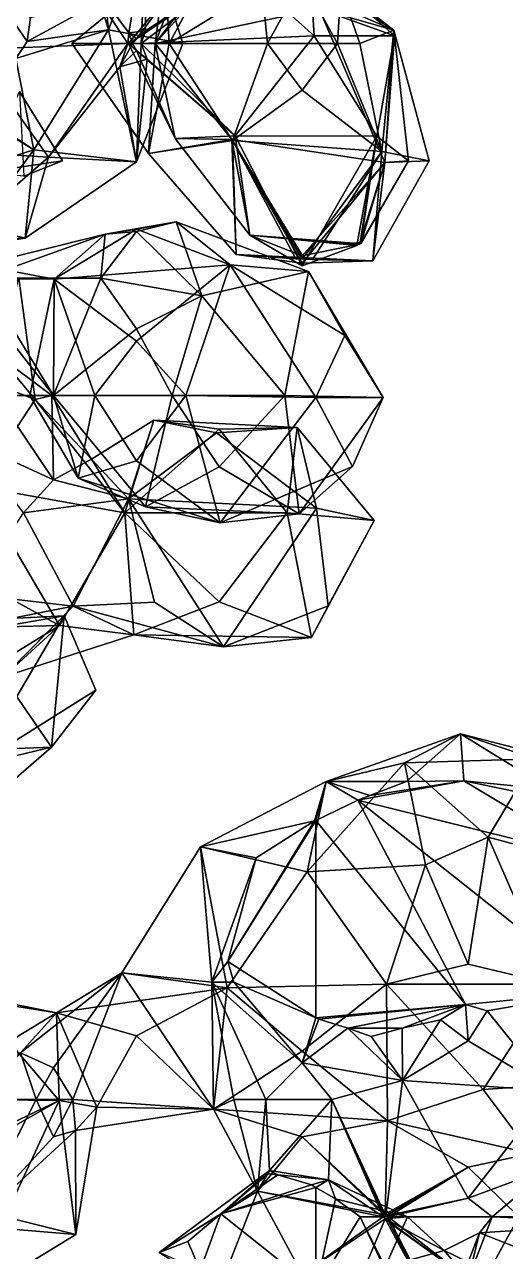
# Model space of a CAD drawing. Extents: x 290095 to 295679, y 4553756 to 4561441.
# Drawn here: x 294325.8 to 294398.8, y 4559275.8 to 4559462.2 of the extents above; entities that cross this region are included whole.
import ezdxf

# ---------------------------------------------------------------- set-up
doc = ezdxf.new("R2010")
doc.units = 0
doc.layers.add('Au_ppm_Pref_-_0_5', color=7, linetype='CONTINUOUS')

msp = doc.modelspace()

# ---------------------------------------------------------------- linework, layer by layer
at = {"layer": 'Au_ppm_Pref_-_0_5'}
for points in [[(294304.9, 4559477.07, 1871.94), (294317.77, 4559458.38, 1872.35), (294329.7, 4559476.96, 1871.65)], [(294329.7, 4559476.96, 1871.65), (294317.77, 4559458.38, 1872.35), (294341.44, 4559459.28, 1870.89)], [(294329.7, 4559476.96, 1871.65), (294341.61, 4559460.89, 1870.89), (294344.3, 4559477.01, 1876.65)], [(294329.7, 4559476.96, 1871.65), (294341.44, 4559459.28, 1870.89), (294341.61, 4559460.89, 1870.89)], [(294344.3, 4559477.01, 1876.65), (294338.49, 4559461.38, 1882.3), (294337.79, 4559468.5, 1882.21)], [(294349.8, 4559459.28, 1876.83), (294338.49, 4559461.38, 1882.3), (294344.3, 4559477.01, 1876.65)], [(294344.13, 4559461.22, 1870.89), (294344.3, 4559477.01, 1876.65), (294341.61, 4559460.89, 1870.89)], [(294349.8, 4559459.28, 1876.83), (294344.3, 4559477.01, 1876.65), (294343.5, 4559459.28, 1871.24)], [(294344.13, 4559461.22, 1870.89), (294343.5, 4559459.28, 1871.24), (294344.3, 4559477.01, 1876.65)], [(294347.14, 4559470.9, 1853.07), (294347.71, 4559459.28, 1847.46), (294355.35, 4559473.43, 1848.35)], [(294361.81, 4559467.97, 1847.13), (294355.35, 4559473.43, 1848.35), (294347.71, 4559459.28, 1847.46)], [(294355.35, 4559472.04, 1857.32), (294370.51, 4559464.58, 1859.01), (294345.6, 4559459.28, 1859.1)], [(294355.35, 4559472.04, 1857.32), (294345.6, 4559459.28, 1859.1), (294347.14, 4559470.9, 1853.07)], [(294369.77, 4559460.48, 1872.01), (294358.4, 4559470.61, 1870.16), (294369.05, 4559471.99, 1865.1)], [(294370.51, 4559464.58, 1859.01), (294366.54, 4559471.24, 1854.35), (294381.89, 4559461.32, 1852.91)], [(294366.54, 4559471.24, 1854.35), (294367.95, 4559467.46, 1849.86), (294381.89, 4559461.32, 1852.91)], [(294381.97, 4559460.44, 1865.07), (294369.77, 4559460.48, 1872.01), (294369.05, 4559471.99, 1865.1)], [(294370.51, 4559464.58, 1859.01), (294381.97, 4559460.44, 1865.07), (294369.05, 4559471.99, 1865.1)], [(294345.6, 4559459.28, 1859.1), (294332.96, 4559459.28, 1853.07), (294347.14, 4559470.9, 1853.07)], [(294347.14, 4559470.9, 1853.07), (294332.96, 4559459.28, 1853.07), (294347.71, 4559459.28, 1847.46)], [(294358.4, 4559470.61, 1870.16), (294344.13, 4559461.22, 1870.89), (294342.76, 4559459.98, 1870.65)], [(294358.4, 4559470.61, 1870.16), (294342.76, 4559459.98, 1870.65), (294348.96, 4559468.32, 1864.95)], [(294358.4, 4559470.61, 1870.16), (294369.77, 4559460.48, 1872.01), (294343.5, 4559459.28, 1871.24)], [(294358.4, 4559470.61, 1870.16), (294343.5, 4559459.28, 1871.24), (294344.13, 4559461.22, 1870.89)], [(294348.96, 4559468.32, 1864.95), (294345.6, 4559459.28, 1859.1), (294355.35, 4559470.25, 1861.29)], [(294370.51, 4559464.58, 1859.01), (294355.35, 4559470.25, 1861.29), (294345.6, 4559459.28, 1859.1)], [(294326.13, 4559459.59, 1885.28), (294324.44, 4559457, 1885.26), (294320, 4559468.5, 1885.67)], [(294326.65, 4559463.22, 1885.36), (294326.13, 4559459.59, 1885.28), (294320, 4559468.5, 1885.67)], [(294337.79, 4559468.5, 1882.21), (294338.49, 4559461.38, 1882.3), (294337.26, 4559465.63, 1882.85)], [(294342.76, 4559459.98, 1870.65), (294341.57, 4559459.28, 1864.95), (294348.96, 4559468.32, 1864.95)], [(294348.96, 4559468.32, 1864.95), (294341.57, 4559459.28, 1864.95), (294345.6, 4559459.28, 1859.1)], [(294361.81, 4559467.97, 1847.13), (294347.71, 4559459.28, 1847.46), (294362.69, 4559459.28, 1844.65)], [(294367.95, 4559468.97, 1843.9), (294361.81, 4559467.97, 1847.13), (294362.69, 4559459.28, 1844.65)], [(294373.33, 4559459.28, 1844.6), (294367.95, 4559468.97, 1843.9), (294362.69, 4559459.28, 1844.65)], [(294373.33, 4559459.28, 1844.6), (294373.82, 4559467.57, 1847.13), (294367.95, 4559468.97, 1843.9)], [(294367.95, 4559467.46, 1849.86), (294373.82, 4559467.57, 1847.13), (294381.89, 4559461.32, 1852.91)], [(294376.68, 4559459.28, 1847.13), (294373.82, 4559467.57, 1847.13), (294373.33, 4559459.28, 1844.6)], [(294376.68, 4559459.28, 1847.13), (294381.89, 4559461.32, 1852.91), (294373.82, 4559467.57, 1847.13)], [(294326.65, 4559463.22, 1885.36), (294337.26, 4559465.63, 1882.85), (294326.13, 4559459.59, 1885.28)], [(294338.49, 4559461.38, 1882.3), (294326.13, 4559459.59, 1885.28), (294337.26, 4559465.63, 1882.85)], [(294381.97, 4559460.44, 1865.07), (294370.51, 4559464.58, 1859.01), (294380.5, 4559441.2, 1859)], [(294370.51, 4559464.58, 1859.01), (294381.89, 4559461.32, 1852.91), (294380.5, 4559441.2, 1859)], [(294326.13, 4559459.59, 1885.28), (294338.49, 4559461.38, 1882.3), (294324.44, 4559457, 1885.26)], [(294338.49, 4559461.38, 1882.3), (294327.15, 4559443.12, 1882), (294324.44, 4559457, 1885.26)], [(294327.15, 4559443.12, 1882), (294338.49, 4559461.38, 1882.3), (294342.78, 4559441.32, 1876.74)], [(294338.49, 4559461.38, 1882.3), (294349.8, 4559459.28, 1876.83), (294342.78, 4559441.32, 1876.74)], [(294341.61, 4559460.89, 1870.89), (294341.44, 4559459.28, 1870.89), (294342.18, 4559459.28, 1870.61)], [(294342.76, 4559459.98, 1870.65), (294342.18, 4559459.28, 1870.61), (294341.57, 4559459.28, 1864.95)], [(294344.13, 4559461.22, 1870.89), (294341.61, 4559460.89, 1870.89), (294342.76, 4559459.98, 1870.65)], [(294341.61, 4559460.89, 1870.89), (294342.18, 4559459.28, 1870.61), (294342.76, 4559459.98, 1870.65)], [(294357.74, 4559445.25, 1870.2), (294343.5, 4559459.28, 1871.24), (294369.77, 4559460.48, 1872.01)], [(294379.29, 4559445.22, 1869.98), (294357.74, 4559445.25, 1870.2), (294369.77, 4559460.48, 1872.01)], [(294369.77, 4559460.48, 1872.01), (294381.97, 4559460.44, 1865.07), (294379.29, 4559445.22, 1869.98)], [(294381.89, 4559461.32, 1852.91), (294376.68, 4559459.28, 1847.13), (294380.06, 4559442.89, 1847.44)], [(294381.97, 4559460.44, 1865.07), (294384.09, 4559441.46, 1864.95), (294379.29, 4559445.22, 1869.98)], [(294380.06, 4559442.89, 1847.44), (294387.26, 4559441.46, 1853.07), (294381.89, 4559461.32, 1852.91)], [(294387.26, 4559441.46, 1853.07), (294380.5, 4559441.2, 1859), (294381.89, 4559461.32, 1852.91)], [(294384.09, 4559441.46, 1864.95), (294381.97, 4559460.44, 1865.07), (294380.5, 4559441.2, 1859)], [(294329.4, 4559442.05, 1871.44), (294317.77, 4559458.38, 1872.35), (294307.72, 4559443.33, 1872.81)], [(294329.4, 4559442.05, 1871.44), (294341.44, 4559459.28, 1870.89), (294317.77, 4559458.38, 1872.35)], [(294329.4, 4559442.05, 1871.44), (294340.24, 4559455.73, 1870.89), (294341.44, 4559459.28, 1870.89)], [(294345.6, 4559459.28, 1859.1), (294344.57, 4559442.59, 1853.07), (294332.96, 4559459.28, 1853.07)], [(294332.96, 4559459.28, 1853.07), (294344.57, 4559442.59, 1853.07), (294347.71, 4559459.28, 1847.46)], [(294341.44, 4559459.28, 1870.89), (294340.24, 4559455.73, 1870.89), (294342.18, 4559459.28, 1870.61)], [(294340.24, 4559455.73, 1870.89), (294342.76, 4559458.21, 1870.53), (294342.18, 4559459.28, 1870.61)], [(294340.24, 4559455.73, 1870.89), (294344.41, 4559456.93, 1870.89), (294342.76, 4559458.21, 1870.53)], [(294342.76, 4559458.21, 1870.53), (294348.66, 4559444.89, 1864.95), (294341.57, 4559459.28, 1864.95)], [(294342.76, 4559458.21, 1870.53), (294341.57, 4559459.28, 1864.95), (294342.18, 4559459.28, 1870.61)], [(294341.57, 4559459.28, 1864.95), (294348.66, 4559444.89, 1864.95), (294345.6, 4559459.28, 1859.1)], [(294342.76, 4559458.21, 1870.53), (294344.41, 4559456.93, 1870.89), (294357.74, 4559445.25, 1870.2)], [(294342.76, 4559458.21, 1870.53), (294357.74, 4559445.25, 1870.2), (294348.66, 4559444.89, 1864.95)], [(294349.8, 4559459.28, 1876.83), (294343.5, 4559459.28, 1871.24), (294342.78, 4559441.32, 1876.74)], [(294343.5, 4559459.28, 1871.24), (294344.41, 4559456.93, 1870.89), (294342.78, 4559441.32, 1876.74)], [(294357.74, 4559445.25, 1870.2), (294344.41, 4559456.93, 1870.89), (294343.5, 4559459.28, 1871.24)], [(294357.23, 4559444.69, 1859.19), (294344.57, 4559442.59, 1853.07), (294345.6, 4559459.28, 1859.1)], [(294344.57, 4559442.59, 1853.07), (294357.33, 4559444.54, 1847.56), (294347.71, 4559459.28, 1847.46)], [(294348.66, 4559444.89, 1864.95), (294357.23, 4559444.69, 1859.19), (294345.6, 4559459.28, 1859.1)], [(294347.71, 4559459.28, 1847.46), (294357.33, 4559444.54, 1847.56), (294362.69, 4559459.28, 1844.65)], [(294357.33, 4559444.54, 1847.56), (294367.95, 4559452.23, 1844.78), (294362.69, 4559459.28, 1844.65)], [(294373.33, 4559459.28, 1844.6), (294362.69, 4559459.28, 1844.65), (294367.95, 4559452.23, 1844.78)], [(294373.33, 4559459.28, 1844.6), (294367.95, 4559452.23, 1844.78), (294380.06, 4559442.89, 1847.44)], [(294376.68, 4559459.28, 1847.13), (294373.33, 4559459.28, 1844.6), (294380.06, 4559442.89, 1847.44)], [(294324.44, 4559457, 1885.26), (294327.15, 4559443.12, 1882), (294320, 4559447.78, 1885.15)], [(294344.41, 4559456.93, 1870.89), (294340.24, 4559455.73, 1870.89), (294342.78, 4559441.32, 1876.74)], [(294329.4, 4559442.05, 1871.44), (294342.78, 4559441.32, 1876.74), (294340.24, 4559455.73, 1870.89)], [(294331.53, 4559441.46, 1853.07), (294319.48, 4559439.68, 1854.82), (294325.01, 4559452, 1853.07)], [(294331.53, 4559441.46, 1853.07), (294325.01, 4559452, 1853.07), (294325.67, 4559439.15, 1848.48)], [(294357.33, 4559444.54, 1847.56), (294380.06, 4559442.89, 1847.44), (294367.95, 4559452.23, 1844.78)], [(294327.15, 4559443.12, 1882), (294308.06, 4559437.08, 1885.69), (294319.84, 4559447.64, 1885.18)], [(294320, 4559447.78, 1885.15), (294327.15, 4559443.12, 1882), (294319.84, 4559447.64, 1885.18)], [(294359.99, 4559430.19, 1864.95), (294348.66, 4559444.89, 1864.95), (294357.74, 4559445.25, 1870.2)], [(294359.99, 4559430.19, 1864.95), (294357.74, 4559445.25, 1870.2), (294367.95, 4559425.53, 1870.26)], [(294367.95, 4559425.53, 1870.26), (294357.74, 4559445.25, 1870.2), (294379.29, 4559445.22, 1869.98)], [(294367.95, 4559425.53, 1870.26), (294379.29, 4559445.22, 1869.98), (294376.24, 4559428.64, 1865.31)], [(294376.24, 4559428.64, 1865.31), (294379.29, 4559445.22, 1869.98), (294376.76, 4559429.05, 1865.09)], [(294376.76, 4559429.05, 1865.09), (294379.29, 4559445.22, 1869.98), (294376.87, 4559428.96, 1864.98)], [(294376.87, 4559428.96, 1864.98), (294379.29, 4559445.22, 1869.98), (294384.09, 4559441.46, 1864.95)], [(294329.4, 4559442.05, 1871.44), (294307.72, 4559443.33, 1872.81), (294317.56, 4559431.77, 1873.6)], [(294357.89, 4559427.23, 1853.07), (294344.57, 4559442.59, 1853.07), (294357.23, 4559444.69, 1859.19)], [(294344.57, 4559442.59, 1853.07), (294357.89, 4559427.23, 1853.07), (294357.33, 4559444.54, 1847.56)], [(294348.66, 4559444.89, 1864.95), (294359.99, 4559430.19, 1864.95), (294357.23, 4559444.69, 1859.19)], [(294359.99, 4559430.19, 1864.95), (294367.95, 4559427.06, 1860.15), (294357.23, 4559444.69, 1859.19)], [(294357.23, 4559444.69, 1859.19), (294367.95, 4559427.06, 1860.15), (294380.5, 4559441.2, 1859)], [(294357.89, 4559427.23, 1853.07), (294357.23, 4559444.69, 1859.19), (294367.95, 4559425.95, 1858.24)], [(294367.95, 4559425.95, 1858.24), (294357.23, 4559444.69, 1859.19), (294380.5, 4559441.2, 1859)], [(294367.81, 4559426.78, 1848.09), (294357.33, 4559444.54, 1847.56), (294366.99, 4559426.6, 1848.57)], [(294366.99, 4559426.6, 1848.57), (294357.33, 4559444.54, 1847.56), (294357.89, 4559427.23, 1853.07)], [(294368.13, 4559426.78, 1848.09), (294357.33, 4559444.54, 1847.56), (294367.81, 4559426.78, 1848.09)], [(294380.06, 4559442.89, 1847.44), (294357.33, 4559444.54, 1847.56), (294368.13, 4559426.78, 1848.09)], [(294316.18, 4559428.33, 1881.85), (294308.06, 4559437.08, 1885.69), (294327.15, 4559443.12, 1882)], [(294316.18, 4559428.33, 1881.85), (294327.15, 4559443.12, 1882), (294325.83, 4559429.75, 1876.83)], [(294329.4, 4559442.05, 1871.44), (294317.56, 4559431.77, 1873.6), (294325.83, 4559429.75, 1876.83)], [(294331.53, 4559441.46, 1853.07), (294325.67, 4559439.15, 1848.48), (294319.48, 4559439.68, 1854.82)], [(294327.15, 4559443.12, 1882), (294342.78, 4559441.32, 1876.74), (294325.83, 4559429.75, 1876.83)], [(294329.4, 4559442.05, 1871.44), (294325.83, 4559429.75, 1876.83), (294342.78, 4559441.32, 1876.74)], [(294369.51, 4559426.5, 1848.82), (294380.06, 4559442.89, 1847.44), (294368.13, 4559426.78, 1848.09)], [(294378.68, 4559426.3, 1853.07), (294380.06, 4559442.89, 1847.44), (294369.51, 4559426.5, 1848.82)], [(294376.89, 4559428.94, 1864.95), (294376.87, 4559428.96, 1864.98), (294384.09, 4559441.46, 1864.95)], [(294384.09, 4559441.46, 1864.95), (294376.87, 4559428.92, 1864.93), (294376.89, 4559428.94, 1864.95)], [(294376.87, 4559428.92, 1864.93), (294384.09, 4559441.46, 1864.95), (294380.5, 4559441.2, 1859)], [(294378.68, 4559426.3, 1853.07), (294387.26, 4559441.46, 1853.07), (294380.06, 4559442.89, 1847.44)], [(294387.26, 4559441.46, 1853.07), (294378.68, 4559426.3, 1853.07), (294380.5, 4559441.2, 1859)], [(294367.95, 4559427.06, 1860.15), (294376.67, 4559428.84, 1864.85), (294380.5, 4559441.2, 1859)], [(294378.68, 4559426.3, 1853.07), (294367.95, 4559425.95, 1858.24), (294380.5, 4559441.2, 1859)], [(294376.87, 4559428.92, 1864.93), (294380.5, 4559441.2, 1859), (294376.67, 4559428.84, 1864.85)], [(294348.82, 4559432.22, 1823.37), (294342.76, 4559430.72, 1825.73), (294338, 4559430.36, 1823.37)], [(294348.82, 4559432.22, 1823.37), (294338, 4559430.36, 1823.37), (294342.76, 4559431.09, 1820.89)], [(294348.82, 4559432.22, 1823.37), (294352.67, 4559420.97, 1827.15), (294342.76, 4559430.72, 1825.73)], [(294348.82, 4559432.22, 1823.37), (294342.76, 4559431.09, 1820.89), (294357, 4559425.67, 1816.72)], [(294348.82, 4559432.22, 1823.37), (294368.9, 4559424.69, 1823.86), (294352.67, 4559420.97, 1827.15)], [(294368.9, 4559424.69, 1823.86), (294348.82, 4559432.22, 1823.37), (294357, 4559425.67, 1816.72)], [(294304.59, 4559428.71, 1877.22), (294325.83, 4559429.75, 1876.83), (294317.56, 4559431.77, 1873.6)], [(294319.28, 4559423.64, 1824.18), (294318.97, 4559425.64, 1823.37), (294338, 4559430.36, 1823.37)], [(294330.24, 4559423.49, 1817.78), (294338, 4559430.36, 1823.37), (294318.97, 4559425.64, 1823.37)], [(294319.28, 4559423.64, 1824.18), (294338, 4559430.36, 1823.37), (294337.33, 4559423.64, 1825.93)], [(294338, 4559430.36, 1823.37), (294330.24, 4559423.49, 1817.78), (294342.76, 4559431.09, 1820.89)], [(294357, 4559425.67, 1816.72), (294342.76, 4559431.09, 1820.89), (294330.24, 4559423.49, 1817.78)], [(294337.33, 4559423.64, 1825.93), (294342.76, 4559430.72, 1825.73), (294352.67, 4559420.97, 1827.15)], [(294337.33, 4559423.64, 1825.93), (294338, 4559430.36, 1823.37), (294342.76, 4559430.72, 1825.73)], [(294359.99, 4559430.19, 1864.95), (294376.46, 4559428.9, 1864.95), (294376.67, 4559428.84, 1864.85)], [(294359.99, 4559430.19, 1864.95), (294376.67, 4559428.84, 1864.85), (294367.95, 4559427.06, 1860.15)], [(294376.24, 4559428.64, 1865.31), (294375.14, 4559428.91, 1865.08), (294359.99, 4559430.19, 1864.95)], [(294376.46, 4559428.9, 1864.95), (294359.99, 4559430.19, 1864.95), (294375.14, 4559428.91, 1865.08)], [(294376.24, 4559428.64, 1865.31), (294359.99, 4559430.19, 1864.95), (294367.95, 4559425.53, 1870.26)], [(294316.18, 4559428.33, 1881.85), (294325.83, 4559429.75, 1876.83), (294304.59, 4559428.71, 1877.22)], [(294375.14, 4559428.91, 1865.08), (294376.76, 4559429.05, 1865.09), (294376.46, 4559428.9, 1864.95)], [(294376.76, 4559429.05, 1865.09), (294375.14, 4559428.91, 1865.08), (294376.24, 4559428.64, 1865.31)], [(294376.46, 4559428.9, 1864.95), (294376.76, 4559429.05, 1865.09), (294376.87, 4559428.96, 1864.98)], [(294376.46, 4559428.9, 1864.95), (294376.87, 4559428.96, 1864.98), (294376.89, 4559428.94, 1864.95)], [(294376.46, 4559428.9, 1864.95), (294376.89, 4559428.94, 1864.95), (294376.87, 4559428.92, 1864.93)], [(294376.46, 4559428.9, 1864.95), (294376.87, 4559428.92, 1864.93), (294376.67, 4559428.84, 1864.85)], [(294366.99, 4559426.6, 1848.57), (294357.89, 4559427.23, 1853.07), (294369.51, 4559426.5, 1848.82)], [(294357.89, 4559427.23, 1853.07), (294378.68, 4559426.3, 1853.07), (294369.51, 4559426.5, 1848.82)], [(294378.68, 4559426.3, 1853.07), (294357.89, 4559427.23, 1853.07), (294367.95, 4559425.95, 1858.24)], [(294367.81, 4559426.78, 1848.09), (294366.99, 4559426.6, 1848.57), (294368.13, 4559426.78, 1848.09)], [(294366.99, 4559426.6, 1848.57), (294369.51, 4559426.5, 1848.82), (294368.13, 4559426.78, 1848.09)], [(294318.97, 4559425.64, 1823.37), (294316.24, 4559423.6, 1823.3), (294330.24, 4559423.49, 1817.78)], [(294342.76, 4559414.08, 1814.68), (294357, 4559425.67, 1816.72), (294330.24, 4559423.49, 1817.78)], [(294350.25, 4559405.82, 1813.9), (294357, 4559425.67, 1816.72), (294342.76, 4559414.08, 1814.68)], [(294357, 4559425.67, 1816.72), (294350.25, 4559405.82, 1813.9), (294370.03, 4559405.54, 1815.44)], [(294365.31, 4559405.82, 1828.07), (294352.67, 4559420.97, 1827.15), (294368.9, 4559424.69, 1823.86)], [(294368.9, 4559424.69, 1823.86), (294357, 4559425.67, 1816.72), (294374.42, 4559414.97, 1817.43)], [(294374.42, 4559414.97, 1817.43), (294357, 4559425.67, 1816.72), (294370.03, 4559405.54, 1815.44)], [(294365.31, 4559405.82, 1828.07), (294368.9, 4559424.69, 1823.86), (294380.26, 4559405.53, 1823.37)], [(294380.26, 4559405.53, 1823.37), (294368.9, 4559424.69, 1823.86), (294374.42, 4559414.97, 1817.43)], [(294327.38, 4559405.22, 1848.19), (294324.91, 4559423.64, 1847.17), (294315.11, 4559409.95, 1842.35)], [(294319.28, 4559423.64, 1824.18), (294330.15, 4559405.84, 1823.37), (294316.24, 4559423.6, 1823.3)], [(294330.15, 4559405.84, 1823.37), (294330.24, 4559423.49, 1817.78), (294316.24, 4559423.6, 1823.3)], [(294319.28, 4559423.64, 1824.18), (294337.33, 4559423.64, 1825.93), (294330.15, 4559405.84, 1823.37)], [(294327.38, 4559405.22, 1848.19), (294321.82, 4559411.85, 1853.07), (294324.91, 4559423.64, 1847.17)], [(294336.42, 4559405.82, 1814.45), (294330.24, 4559423.49, 1817.78), (294326.54, 4559405.82, 1817.43)], [(294330.15, 4559405.84, 1823.37), (294326.54, 4559405.82, 1817.43), (294330.24, 4559423.49, 1817.78)], [(294337.33, 4559423.64, 1825.93), (294342.76, 4559415.97, 1825.93), (294330.15, 4559405.84, 1823.37)], [(294336.42, 4559405.82, 1814.45), (294342.76, 4559414.08, 1814.68), (294330.24, 4559423.49, 1817.78)], [(294337.33, 4559423.64, 1825.93), (294352.67, 4559420.97, 1827.15), (294342.76, 4559415.97, 1825.93)], [(294352.67, 4559420.97, 1827.15), (294348.2, 4559405.82, 1826.74), (294342.76, 4559415.97, 1825.93)], [(294365.31, 4559405.82, 1828.07), (294348.2, 4559405.82, 1826.74), (294352.67, 4559420.97, 1827.15)], [(294342.76, 4559415.97, 1825.93), (294348.2, 4559405.82, 1826.74), (294330.15, 4559405.84, 1823.37)], [(294336.42, 4559405.82, 1814.45), (294350.25, 4559405.82, 1813.9), (294342.76, 4559414.08, 1814.68)], [(294380.26, 4559405.53, 1823.37), (294374.42, 4559414.97, 1817.43), (294370.03, 4559405.54, 1815.44)], [(294321.47, 4559405.82, 1854.91), (294321.82, 4559411.85, 1853.07), (294329.92, 4559405.82, 1853.07)], [(294329.92, 4559405.82, 1853.07), (294321.82, 4559411.85, 1853.07), (294327.38, 4559405.22, 1848.19)], [(294318.66, 4559392, 1848.98), (294327.38, 4559405.22, 1848.19), (294315.11, 4559409.95, 1842.35)], [(294330.16, 4559393.03, 1854.75), (294317.56, 4559398.78, 1855.42), (294321.47, 4559405.82, 1854.91)], [(294341, 4559388.01, 1848.78), (294327.38, 4559405.22, 1848.19), (294318.66, 4559392, 1848.98)], [(294330.16, 4559393.03, 1854.75), (294321.47, 4559405.82, 1854.91), (294329.92, 4559405.82, 1853.07)], [(294330.15, 4559405.84, 1823.37), (294333.9, 4559393.3, 1817.43), (294326.54, 4559405.82, 1817.43)], [(294336.42, 4559405.82, 1814.45), (294326.54, 4559405.82, 1817.43), (294333.9, 4559393.3, 1817.43)], [(294335.91, 4559396.15, 1853.07), (294329.92, 4559405.82, 1853.07), (294327.38, 4559405.22, 1848.19)], [(294341, 4559388.01, 1848.78), (294335.91, 4559396.15, 1853.07), (294327.38, 4559405.22, 1848.19)], [(294330.16, 4559393.03, 1854.75), (294329.92, 4559405.82, 1853.07), (294335.91, 4559396.15, 1853.07)], [(294344.14, 4559388.93, 1822.68), (294330.15, 4559405.84, 1823.37), (294348.2, 4559405.82, 1826.74)], [(294330.15, 4559405.84, 1823.37), (294344.14, 4559388.93, 1822.68), (294333.9, 4559393.3, 1817.43)], [(294336.42, 4559405.82, 1814.45), (294333.9, 4559393.3, 1817.43), (294342.76, 4559395.89, 1814.12)], [(294336.42, 4559405.82, 1814.45), (294342.76, 4559395.89, 1814.12), (294350.25, 4559405.82, 1813.9)], [(294350.25, 4559405.82, 1813.9), (294342.76, 4559395.89, 1814.12), (294355.49, 4559386.52, 1816.93)], [(294344.14, 4559388.93, 1822.68), (294348.2, 4559405.82, 1826.74), (294355.35, 4559394.99, 1826.98)], [(294365.31, 4559405.82, 1828.07), (294355.35, 4559394.99, 1826.98), (294348.2, 4559405.82, 1826.74)], [(294370.03, 4559405.54, 1815.44), (294350.25, 4559405.82, 1813.9), (294355.49, 4559386.52, 1816.93)], [(294365.31, 4559405.82, 1828.07), (294367.51, 4559387.89, 1823.41), (294355.35, 4559394.99, 1826.98)], [(294375.59, 4559395.03, 1817.43), (294370.03, 4559405.54, 1815.44), (294355.49, 4559386.52, 1816.93)], [(294367.51, 4559387.89, 1823.41), (294365.31, 4559405.82, 1828.07), (294380.26, 4559405.53, 1823.37)], [(294375.59, 4559395.03, 1817.43), (294367.51, 4559387.89, 1823.41), (294380.26, 4559405.53, 1823.37)], [(294380.26, 4559405.53, 1823.37), (294370.03, 4559405.54, 1815.44), (294375.59, 4559395.03, 1817.43)], [(294341, 4559388.01, 1848.78), (294345.41, 4559402.07, 1853.07), (294335.91, 4559396.15, 1853.07)], [(294335.91, 4559396.15, 1853.07), (294345.41, 4559402.07, 1853.07), (294341.53, 4559390.13, 1859.38)], [(294341, 4559388.01, 1848.78), (294355.35, 4559400.74, 1848.83), (294345.41, 4559402.07, 1853.07)], [(294341, 4559388.01, 1848.78), (294365.67, 4559388.01, 1848.2), (294355.35, 4559400.74, 1848.83)], [(294341.53, 4559390.13, 1859.38), (294345.41, 4559402.07, 1853.07), (294354.93, 4559400.18, 1858.81)], [(294345.41, 4559402.07, 1853.07), (294367.19, 4559400.99, 1854.32), (294354.93, 4559400.18, 1858.81)], [(294345.41, 4559402.07, 1853.07), (294355.35, 4559400.74, 1848.83), (294367.19, 4559400.99, 1854.32)], [(294354.93, 4559400.18, 1858.81), (294367.19, 4559400.99, 1854.32), (294370.13, 4559388.72, 1860.42)], [(294367.19, 4559400.99, 1854.32), (294355.35, 4559400.74, 1848.83), (294365.67, 4559388.01, 1848.2)], [(294378.87, 4559386.84, 1853.35), (294367.19, 4559400.99, 1854.32), (294365.67, 4559388.01, 1848.2)], [(294367.19, 4559400.99, 1854.32), (294378.87, 4559386.84, 1853.35), (294370.13, 4559388.72, 1860.42)], [(294330.16, 4559393.03, 1854.75), (294325.58, 4559388.01, 1855.23), (294317.56, 4559398.78, 1855.42)], [(294370.13, 4559388.72, 1860.42), (294341.53, 4559390.13, 1859.38), (294354.93, 4559400.18, 1858.81)], [(294330.16, 4559393.03, 1854.75), (294335.91, 4559396.15, 1853.07), (294341.53, 4559390.13, 1859.38)], [(294342.76, 4559395.89, 1814.12), (294333.9, 4559393.3, 1817.43), (294355.49, 4559386.52, 1816.93)], [(294344.14, 4559388.93, 1822.68), (294355.35, 4559394.99, 1826.98), (294367.51, 4559387.89, 1823.41)], [(294367.51, 4559387.89, 1823.41), (294375.59, 4559395.03, 1817.43), (294355.49, 4559386.52, 1816.93)], [(294330.16, 4559393.03, 1854.75), (294341.53, 4559390.13, 1859.38), (294325.58, 4559388.01, 1855.23)], [(294344.14, 4559388.93, 1822.68), (294355.49, 4559386.52, 1816.93), (294333.9, 4559393.3, 1817.43)], [(294318.66, 4559392, 1848.98), (294317.56, 4559378.28, 1850.37), (294331.09, 4559370.91, 1848.41)], [(294341, 4559388.01, 1848.78), (294318.66, 4559392, 1848.98), (294331.09, 4559370.91, 1848.41)], [(294333.16, 4559373.83, 1857.91), (294325.58, 4559388.01, 1855.23), (294341.53, 4559390.13, 1859.38)], [(294333.16, 4559373.83, 1857.91), (294341.53, 4559390.13, 1859.38), (294345.52, 4559374.46, 1862.22)], [(294345.52, 4559374.46, 1862.22), (294341.53, 4559390.13, 1859.38), (294355.97, 4559367.66, 1859.66)], [(294341.53, 4559390.13, 1859.38), (294370.13, 4559388.72, 1860.42), (294355.97, 4559367.66, 1859.66)], [(294333.16, 4559373.83, 1857.91), (294317.56, 4559375.69, 1854.9), (294325.58, 4559388.01, 1855.23)], [(294342.37, 4559369.47, 1853.06), (294341, 4559388.01, 1848.78), (294331.09, 4559370.91, 1848.41)], [(294341, 4559388.01, 1848.78), (294342.37, 4559369.47, 1853.06), (294355.35, 4559374.48, 1848.56)], [(294341, 4559388.01, 1848.78), (294355.35, 4559374.48, 1848.56), (294365.67, 4559388.01, 1848.2)], [(294344.14, 4559388.93, 1822.68), (294367.51, 4559387.89, 1823.41), (294355.49, 4559386.52, 1816.93)], [(294365.67, 4559388.01, 1848.2), (294355.35, 4559374.48, 1848.56), (294369.34, 4559369.06, 1852.81)], [(294371.9, 4559373.9, 1859.01), (294355.97, 4559367.66, 1859.66), (294370.13, 4559388.72, 1860.42)], [(294378.87, 4559386.84, 1853.35), (294365.67, 4559388.01, 1848.2), (294369.34, 4559369.06, 1852.81)], [(294371.9, 4559373.9, 1859.01), (294370.13, 4559388.72, 1860.42), (294378.87, 4559386.84, 1853.35)], [(294369.34, 4559369.06, 1852.81), (294371.9, 4559373.9, 1859.01), (294378.87, 4559386.84, 1853.35)], [(294317.56, 4559378.28, 1850.37), (294304.73, 4559370.24, 1847.16), (294331.09, 4559370.91, 1848.41)], [(294333.16, 4559373.83, 1857.91), (294307.52, 4559368.77, 1857.33), (294317.56, 4559375.69, 1854.9)], [(294333.16, 4559373.83, 1857.91), (294345.52, 4559374.46, 1862.22), (294355.97, 4559367.66, 1859.66)], [(294342.37, 4559369.47, 1853.06), (294369.34, 4559369.06, 1852.81), (294355.35, 4559374.48, 1848.56)], [(294317.74, 4559369.94, 1876.82), (294331.76, 4559372.39, 1883.18), (294303.98, 4559371.01, 1882.82)], [(294331.76, 4559372.39, 1883.18), (294318.41, 4559349.69, 1883.34), (294303.98, 4559371.01, 1882.82)], [(294316.25, 4559356.71, 1856.94), (294307.52, 4559368.77, 1857.33), (294333.16, 4559373.83, 1857.91)], [(294322.58, 4559363.09, 1853.07), (294316.25, 4559356.71, 1856.94), (294333.16, 4559373.83, 1857.91)], [(294331.76, 4559372.39, 1883.18), (294317.74, 4559369.94, 1876.82), (294329.84, 4559352.44, 1876.79)], [(294331.76, 4559372.39, 1883.18), (294336.58, 4559361.1, 1882.77), (294318.41, 4559349.69, 1883.34)], [(294322.58, 4559363.09, 1853.07), (294333.16, 4559373.83, 1857.91), (294342.37, 4559369.47, 1853.06)], [(294331.76, 4559372.39, 1883.18), (294329.84, 4559352.44, 1876.79), (294336.58, 4559361.1, 1882.77)], [(294355.97, 4559367.66, 1859.66), (294342.37, 4559369.47, 1853.06), (294333.16, 4559373.83, 1857.91)], [(294355.97, 4559367.66, 1859.66), (294371.9, 4559373.9, 1859.01), (294369.34, 4559369.06, 1852.81)], [(294331.09, 4559370.91, 1848.41), (294304.73, 4559370.24, 1847.16), (294317.56, 4559362.6, 1850.54)], [(294322.58, 4559363.09, 1853.07), (294331.09, 4559370.91, 1848.41), (294317.56, 4559362.6, 1850.54)], [(294331.09, 4559370.91, 1848.41), (294322.58, 4559363.09, 1853.07), (294342.37, 4559369.47, 1853.06)], [(294329.84, 4559352.44, 1876.79), (294317.74, 4559369.94, 1876.82), (294317.82, 4559351.95, 1870.53)], [(294342.37, 4559369.47, 1853.06), (294355.97, 4559367.66, 1859.66), (294369.34, 4559369.06, 1852.81)], [(294329.84, 4559352.44, 1876.79), (294318.41, 4559349.69, 1883.34), (294336.58, 4559361.1, 1882.77)], [(294371.59, 4559347.23, 1894.64), (294392.02, 4559354.45, 1894.94), (294383.81, 4559347.21, 1897.06)], [(294383.49, 4559350.04, 1889.93), (294392.02, 4559354.45, 1894.94), (294371.59, 4559347.23, 1894.64)], [(294403.31, 4559350.65, 1889.68), (294392.02, 4559354.45, 1894.94), (294383.49, 4559350.04, 1889.93)], [(294383.81, 4559347.21, 1897.06), (294392.02, 4559354.45, 1894.94), (294392.49, 4559347.32, 1897.63)], [(294392.02, 4559354.45, 1894.94), (294405.75, 4559346.02, 1898.47), (294392.49, 4559347.32, 1897.63)], [(294403.31, 4559350.65, 1889.68), (294414.01, 4559348.76, 1895.6), (294392.02, 4559354.45, 1894.94)], [(294414.01, 4559348.76, 1895.6), (294405.75, 4559346.02, 1898.47), (294392.02, 4559354.45, 1894.94)], [(294329.84, 4559352.44, 1876.79), (294314.38, 4559339.05, 1876.83), (294318.41, 4559349.69, 1883.34)], [(294317.82, 4559351.95, 1870.53), (294314.38, 4559339.05, 1876.83), (294329.84, 4559352.44, 1876.79)], [(294383.49, 4559350.04, 1889.93), (294368.71, 4559333.51, 1890.02), (294386.67, 4559334.55, 1885.65)], [(294383.49, 4559350.04, 1889.93), (294371.59, 4559347.23, 1894.64), (294368.71, 4559333.51, 1890.02)], [(294403.31, 4559350.65, 1889.68), (294383.49, 4559350.04, 1889.93), (294396.2, 4559338.75, 1885.87)], [(294383.49, 4559350.04, 1889.93), (294386.67, 4559334.55, 1885.65), (294396.2, 4559338.75, 1885.87)], [(294403.31, 4559350.65, 1889.68), (294396.2, 4559338.75, 1885.87), (294415.52, 4559333.58, 1889.32)], [(294352.51, 4559337.28, 1894.76), (294371.59, 4559347.23, 1894.64), (294369.84, 4559341.23, 1897.37)], [(294371.59, 4559347.23, 1894.64), (294352.51, 4559337.28, 1894.76), (294368.71, 4559333.51, 1890.02)], [(294369.84, 4559341.23, 1897.37), (294371.59, 4559347.23, 1894.64), (294370, 4559341.3, 1897.37)], [(294370, 4559341.3, 1897.37), (294371.59, 4559347.23, 1894.64), (294376.4, 4559344.37, 1897.06)], [(294376.4, 4559344.37, 1897.06), (294371.59, 4559347.23, 1894.64), (294378.23, 4559345.08, 1897.06)], [(294378.23, 4559345.08, 1897.06), (294371.59, 4559347.23, 1894.64), (294383.81, 4559347.21, 1897.06)], [(294376.4, 4559344.37, 1897.06), (294378.23, 4559345.08, 1897.06), (294392.49, 4559347.32, 1897.63)], [(294376.4, 4559344.37, 1897.06), (294392.49, 4559347.32, 1897.63), (294412.16, 4559335.53, 1901.05)], [(294378.23, 4559345.08, 1897.06), (294383.81, 4559347.21, 1897.06), (294392.49, 4559347.32, 1897.63)], [(294412.16, 4559335.53, 1901.05), (294392.49, 4559347.32, 1897.63), (294404.24, 4559344.87, 1898.86)], [(294392.49, 4559347.32, 1897.63), (294405.75, 4559346.02, 1898.47), (294404.24, 4559344.87, 1898.86)], [(294376.4, 4559344.37, 1897.06), (294392.78, 4559313.37, 1904.09), (294370, 4559341.3, 1897.37)], [(294413.02, 4559315.3, 1904.7), (294392.78, 4559313.37, 1904.09), (294376.4, 4559344.37, 1897.06)], [(294376.4, 4559344.37, 1897.06), (294412.16, 4559335.53, 1901.05), (294413.02, 4559315.3, 1904.7)], [(294369.84, 4559341.23, 1897.37), (294360.95, 4559335.61, 1897.95), (294352.51, 4559337.28, 1894.76)], [(294369.84, 4559341.23, 1897.37), (294370, 4559341.3, 1897.37), (294356.66, 4559319.86, 1900.85)], [(294370, 4559341.3, 1897.37), (294370, 4559311.34, 1903.39), (294356.66, 4559319.86, 1900.85)], [(294360.95, 4559335.61, 1897.95), (294369.84, 4559341.23, 1897.37), (294356.66, 4559319.86, 1900.85)], [(294370, 4559311.34, 1903.39), (294370, 4559341.3, 1897.37), (294392.78, 4559313.37, 1904.09)], [(294352.51, 4559337.28, 1894.76), (294354.23, 4559316.72, 1900.92), (294340.56, 4559318.18, 1895.08)], [(294356.54, 4559315.86, 1890.06), (294352.51, 4559337.28, 1894.76), (294340.56, 4559318.18, 1895.08)], [(294354.23, 4559316.72, 1900.92), (294352.51, 4559337.28, 1894.76), (294360.95, 4559335.61, 1897.95)], [(294368.71, 4559333.51, 1890.02), (294352.51, 4559337.28, 1894.76), (294356.54, 4559315.86, 1890.06)], [(294396.2, 4559338.75, 1885.87), (294386.67, 4559334.55, 1885.65), (294393.15, 4559319.47, 1883.68)], [(294396.2, 4559338.75, 1885.87), (294393.15, 4559319.47, 1883.68), (294405.92, 4559316.42, 1888.04)], [(294415.52, 4559333.58, 1889.32), (294396.2, 4559338.75, 1885.87), (294405.92, 4559316.42, 1888.04)], [(294354.23, 4559316.72, 1900.92), (294360.95, 4559335.61, 1897.95), (294356.66, 4559319.86, 1900.85)], [(294380.78, 4559316.45, 1887.94), (294368.71, 4559333.51, 1890.02), (294356.54, 4559315.86, 1890.06)], [(294386.67, 4559334.55, 1885.65), (294368.71, 4559333.51, 1890.02), (294380.78, 4559316.45, 1887.94)], [(294393.15, 4559319.47, 1883.68), (294386.67, 4559334.55, 1885.65), (294380.78, 4559316.45, 1887.94)], [(294357.58, 4559316.72, 1901.54), (294354.23, 4559316.72, 1900.92), (294356.66, 4559319.86, 1900.85)], [(294356.66, 4559319.86, 1900.85), (294370, 4559311.34, 1903.39), (294357.58, 4559316.72, 1901.54)], [(294393.15, 4559319.47, 1883.68), (294380.78, 4559316.45, 1887.94), (294405.92, 4559316.42, 1888.04)], [(294307.57, 4559316.73, 1888.71), (294330.62, 4559312.06, 1889.41), (294313.24, 4559301.56, 1890.54)], [(294307.57, 4559316.73, 1888.71), (294317.83, 4559314.09, 1883.07), (294330.62, 4559312.06, 1889.41)], [(294325.15, 4559305.99, 1894.64), (294340.56, 4559318.18, 1895.08), (294330.16, 4559303.75, 1896.26)], [(294340.56, 4559318.18, 1895.08), (294325.15, 4559305.99, 1894.64), (294330.62, 4559312.06, 1889.41)], [(294333.09, 4559298.92, 1896.03), (294330.16, 4559303.75, 1896.26), (294340.56, 4559318.18, 1895.08)], [(294356.54, 4559315.86, 1890.06), (294340.56, 4559318.18, 1895.08), (294330.62, 4559312.06, 1889.41)], [(294354.49, 4559297.43, 1894.42), (294333.09, 4559298.92, 1896.03), (294340.56, 4559318.18, 1895.08)], [(294354.49, 4559297.43, 1894.42), (294340.56, 4559318.18, 1895.08), (294354.23, 4559316.72, 1900.92)], [(294367.95, 4559304.47, 1902.43), (294354.23, 4559316.72, 1900.92), (294357.58, 4559316.72, 1901.54)], [(294354.49, 4559297.43, 1894.42), (294354.23, 4559316.72, 1900.92), (294357.57, 4559298.92, 1900.58)], [(294362.4, 4559298.92, 1903.2), (294354.23, 4559316.72, 1900.92), (294367.95, 4559304.47, 1902.43)], [(294362.4, 4559298.92, 1903.2), (294357.57, 4559298.92, 1900.58), (294354.23, 4559316.72, 1900.92)], [(294367.95, 4559306.27, 1891.16), (294380.78, 4559316.45, 1887.94), (294356.54, 4559315.86, 1890.06)], [(294367.95, 4559304.47, 1902.43), (294357.58, 4559316.72, 1901.54), (294370, 4559311.34, 1903.39)], [(294380.78, 4559316.45, 1887.94), (294367.95, 4559306.27, 1891.16), (294380.93, 4559295.66, 1893.27)], [(294380.78, 4559316.45, 1887.94), (294380.93, 4559295.66, 1893.27), (294395.43, 4559300.42, 1890.28)], [(294380.78, 4559316.45, 1887.94), (294395.43, 4559300.42, 1890.28), (294405.92, 4559316.42, 1888.04)], [(294356.54, 4559315.86, 1890.06), (294330.62, 4559312.06, 1889.41), (294342.76, 4559308.58, 1891.93)], [(294342.76, 4559308.58, 1891.93), (294354.49, 4559297.43, 1894.42), (294356.54, 4559315.86, 1890.06)], [(294356.54, 4559315.86, 1890.06), (294354.49, 4559297.43, 1894.42), (294367.95, 4559306.27, 1891.16)], [(294396.03, 4559312.41, 1904.45), (294392.78, 4559313.37, 1904.09), (294413.02, 4559315.3, 1904.7)], [(294395.43, 4559300.42, 1890.28), (294415.28, 4559301.79, 1891.11), (294405.92, 4559316.42, 1888.04)], [(294413.02, 4559315.3, 1904.7), (294405.82, 4559300.22, 1904.51), (294396.03, 4559312.41, 1904.45)], [(294317.83, 4559314.09, 1883.07), (294303.01, 4559299.08, 1882.35), (294331.04, 4559298.79, 1882.27)], [(294317.83, 4559314.09, 1883.07), (294331.04, 4559298.79, 1882.27), (294330.62, 4559312.06, 1889.41)], [(294392.78, 4559313.37, 1904.09), (294370.48, 4559311.11, 1903.46), (294370, 4559311.34, 1903.39)], [(294392.78, 4559313.37, 1904.09), (294374.9, 4559309.76, 1903.94), (294370.48, 4559311.11, 1903.46)], [(294383.16, 4559309.76, 1904.35), (294374.9, 4559309.76, 1903.94), (294392.78, 4559313.37, 1904.09)], [(294388.96, 4559311, 1904.38), (294383.16, 4559309.76, 1904.35), (294392.78, 4559313.37, 1904.09)], [(294393.15, 4559307.81, 1903.55), (294388.96, 4559311, 1904.38), (294392.78, 4559313.37, 1904.09)], [(294396.03, 4559312.41, 1904.45), (294393.15, 4559307.81, 1903.55), (294392.78, 4559313.37, 1904.09)], [(294325.15, 4559305.99, 1894.64), (294313.24, 4559301.56, 1890.54), (294330.62, 4559312.06, 1889.41)], [(294336.73, 4559297.75, 1888.71), (294342.76, 4559308.58, 1891.93), (294330.62, 4559312.06, 1889.41)], [(294336.73, 4559297.75, 1888.71), (294330.62, 4559312.06, 1889.41), (294331.04, 4559298.79, 1882.27)], [(294370.48, 4559311.11, 1903.46), (294367.95, 4559304.47, 1902.43), (294370, 4559311.34, 1903.39)], [(294374.9, 4559309.76, 1903.94), (294367.95, 4559304.47, 1902.43), (294370.48, 4559311.11, 1903.46)], [(294388.96, 4559311, 1904.38), (294383.19, 4559301.81, 1904.32), (294383.16, 4559309.76, 1904.35)], [(294393.15, 4559307.81, 1903.55), (294383.19, 4559301.81, 1904.32), (294388.96, 4559311, 1904.38)], [(294405.82, 4559300.22, 1904.51), (294393.15, 4559307.81, 1903.55), (294396.03, 4559312.41, 1904.45)], [(294383.19, 4559301.81, 1904.32), (294367.95, 4559304.47, 1902.43), (294374.9, 4559309.76, 1903.94)], [(294378.45, 4559308.51, 1904.32), (294374.9, 4559309.76, 1903.94), (294383.16, 4559309.76, 1904.35)], [(294378.45, 4559308.51, 1904.32), (294383.19, 4559301.81, 1904.32), (294374.9, 4559309.76, 1903.94)], [(294383.16, 4559309.76, 1904.35), (294383.19, 4559301.81, 1904.32), (294378.45, 4559308.51, 1904.32)], [(294354.49, 4559297.43, 1894.42), (294342.76, 4559308.58, 1891.93), (294336.73, 4559297.75, 1888.71)], [(294405.82, 4559300.22, 1904.51), (294383.19, 4559301.81, 1904.32), (294393.15, 4559307.81, 1903.55)], [(294319.18, 4559298.92, 1894.64), (294325.15, 4559305.99, 1894.64), (294327.52, 4559298.92, 1895.89)], [(294325.15, 4559305.99, 1894.64), (294330.16, 4559303.75, 1896.26), (294327.52, 4559298.92, 1895.89)], [(294354.49, 4559297.43, 1894.42), (294380.93, 4559295.66, 1893.27), (294367.95, 4559306.27, 1891.16)], [(294333.09, 4559298.92, 1896.03), (294327.52, 4559298.92, 1895.89), (294330.16, 4559303.75, 1896.26)], [(294372.45, 4559298.92, 1902.7), (294362.4, 4559298.92, 1903.2), (294367.95, 4559304.47, 1902.43)], [(294383.19, 4559301.81, 1904.32), (294372.45, 4559298.92, 1902.7), (294367.95, 4559304.47, 1902.43)], [(294380.66, 4559281.25, 1900.58), (294372.45, 4559298.92, 1902.7), (294383.19, 4559301.81, 1904.32)], [(294393.15, 4559283.96, 1905.57), (294380.66, 4559281.25, 1900.58), (294383.19, 4559301.81, 1904.32)], [(294393.15, 4559283.96, 1905.57), (294383.19, 4559301.81, 1904.32), (294405.82, 4559300.22, 1904.51)], [(294395.43, 4559300.42, 1890.28), (294402.76, 4559290.72, 1893.32), (294415.28, 4559301.79, 1891.11)], [(294395.43, 4559300.42, 1890.28), (294380.93, 4559295.66, 1893.27), (294402.76, 4559290.72, 1893.32)], [(294393.15, 4559283.96, 1905.57), (294405.82, 4559300.22, 1904.51), (294405.75, 4559288.6, 1903.09)], [(294303.01, 4559299.08, 1882.35), (294311.6, 4559289.52, 1882.77), (294331.04, 4559298.79, 1882.27)], [(294311.6, 4559289.52, 1882.77), (294317.56, 4559291.14, 1886.11), (294331.04, 4559298.79, 1882.27)], [(294322.8, 4559281.1, 1885.24), (294331.04, 4559298.79, 1882.27), (294317.56, 4559291.14, 1886.11)], [(294330.16, 4559293.27, 1896.53), (294317.72, 4559279.72, 1895.72), (294327.52, 4559298.92, 1895.89)], [(294319.18, 4559298.92, 1894.64), (294327.52, 4559298.92, 1895.89), (294317.72, 4559279.72, 1895.72)], [(294322.8, 4559281.1, 1885.24), (294333.56, 4559278.4, 1888.8), (294331.04, 4559298.79, 1882.27)], [(294333.09, 4559298.92, 1896.03), (294330.16, 4559293.27, 1896.53), (294327.52, 4559298.92, 1895.89)], [(294333.09, 4559298.92, 1896.03), (294333.49, 4559294.2, 1894.64), (294330.16, 4559293.27, 1896.53)], [(294331.04, 4559298.79, 1882.27), (294333.56, 4559278.4, 1888.8), (294336.73, 4559297.75, 1888.71)], [(294333.09, 4559298.92, 1896.03), (294354.49, 4559297.43, 1894.42), (294333.49, 4559294.2, 1894.64)], [(294361.16, 4559285, 1902.02), (294354.49, 4559297.43, 1894.42), (294357.57, 4559298.92, 1900.58)], [(294362.4, 4559298.92, 1903.2), (294361.16, 4559285, 1902.02), (294357.57, 4559298.92, 1900.58)], [(294362.4, 4559298.92, 1903.2), (294362.97, 4559288.15, 1906.52), (294361.16, 4559285, 1902.02)], [(294372.45, 4559298.92, 1902.7), (294362.97, 4559288.15, 1906.52), (294362.4, 4559298.92, 1903.2)], [(294372.45, 4559298.92, 1902.7), (294371.93, 4559286.72, 1906.52), (294362.97, 4559288.15, 1906.52)], [(294380.23, 4559281.1, 1900.74), (294371.93, 4559286.72, 1906.52), (294372.45, 4559298.92, 1902.7)], [(294380.23, 4559281.1, 1900.74), (294372.45, 4559298.92, 1902.7), (294380.29, 4559281.48, 1900.58)], [(294380.66, 4559281.25, 1900.58), (294380.29, 4559281.48, 1900.58), (294372.45, 4559298.92, 1902.7)], [(294333.49, 4559294.2, 1894.64), (294354.49, 4559297.43, 1894.42), (294336.73, 4559297.75, 1888.71)], [(294336.73, 4559297.75, 1888.71), (294333.56, 4559278.4, 1888.8), (294333.49, 4559294.2, 1894.64)], [(294367.95, 4559293.25, 1898.7), (294354.49, 4559297.43, 1894.42), (294361.16, 4559285, 1902.02)], [(294354.49, 4559297.43, 1894.42), (294367.95, 4559293.25, 1898.7), (294380.93, 4559295.66, 1893.27)], [(294333.56, 4559278.4, 1888.8), (294317.72, 4559279.72, 1895.72), (294333.49, 4559294.2, 1894.64)], [(294333.49, 4559294.2, 1894.64), (294317.72, 4559279.72, 1895.72), (294330.16, 4559293.27, 1896.53)], [(294380.55, 4559281.5, 1900.45), (294380.93, 4559295.66, 1893.27), (294367.95, 4559293.25, 1898.7)], [(294393.15, 4559288.66, 1897.16), (294380.93, 4559295.66, 1893.27), (294380.55, 4559281.5, 1900.45)], [(294380.93, 4559295.66, 1893.27), (294393.15, 4559288.66, 1897.16), (294402.76, 4559290.72, 1893.32)], [(294380.29, 4559281.48, 1900.58), (294367.95, 4559293.25, 1898.7), (294361.16, 4559285, 1902.02)], [(294380.55, 4559281.5, 1900.45), (294367.95, 4559293.25, 1898.7), (294380.29, 4559281.48, 1900.58)], [(294400.86, 4559281.1, 1898.28), (294402.76, 4559290.72, 1893.32), (294393.15, 4559288.66, 1897.16)], [(294393.15, 4559288.66, 1897.16), (294380.55, 4559281.5, 1900.45), (294380.66, 4559281.25, 1900.58)], [(294381.01, 4559281.1, 1900.58), (294393.15, 4559288.66, 1897.16), (294380.66, 4559281.25, 1900.58)], [(294381.01, 4559281.1, 1900.58), (294400.86, 4559281.1, 1898.28), (294393.15, 4559288.66, 1897.16)], [(294393.15, 4559283.96, 1905.57), (294405.75, 4559288.6, 1903.09), (294396.81, 4559281.1, 1904.8)], [(294396.81, 4559281.1, 1904.8), (294405.75, 4559288.6, 1903.09), (294418.3, 4559280.21, 1905.01)], [(294346.19, 4559275.69, 1906.52), (294362.97, 4559288.15, 1906.52), (294355.56, 4559281.54, 1907.31)], [(294362.97, 4559288.15, 1906.52), (294346.19, 4559275.69, 1906.52), (294361.16, 4559285, 1902.02)], [(294355.56, 4559281.54, 1907.31), (294362.97, 4559288.15, 1906.52), (294362.77, 4559287.64, 1906.79)], [(294362.77, 4559287.64, 1906.79), (294364.26, 4559287.46, 1906.91), (294355.56, 4559281.54, 1907.31)], [(294364.26, 4559287.46, 1906.91), (294369.38, 4559285.94, 1907.46), (294355.56, 4559281.54, 1907.31)], [(294362.97, 4559288.15, 1906.52), (294364.26, 4559287.46, 1906.91), (294362.77, 4559287.64, 1906.79)], [(294371.93, 4559286.72, 1906.52), (294364.26, 4559287.46, 1906.91), (294362.97, 4559288.15, 1906.52)], [(294371.93, 4559286.72, 1906.52), (294369.38, 4559285.94, 1907.46), (294364.26, 4559287.46, 1906.91)], [(294369.38, 4559285.94, 1907.46), (294371.93, 4559286.72, 1906.52), (294370, 4559285.58, 1907.56)], [(294370, 4559285.58, 1907.56), (294371.93, 4559286.72, 1906.52), (294373.01, 4559283.86, 1907.99)], [(294383.94, 4559281.1, 1906.52), (294373.01, 4559283.86, 1907.99), (294371.93, 4559286.72, 1906.52)], [(294383.94, 4559281.1, 1906.52), (294371.93, 4559286.72, 1906.52), (294380.23, 4559281.1, 1900.74)], [(294355.35, 4559270.12, 1904.24), (294361.16, 4559285, 1902.02), (294346.19, 4559275.69, 1906.52)], [(294367.95, 4559272.38, 1903.62), (294361.16, 4559285, 1902.02), (294355.35, 4559270.12, 1904.24)], [(294369.38, 4559285.94, 1907.46), (294370, 4559285.58, 1907.56), (294355.56, 4559281.54, 1907.31)], [(294370, 4559270.08, 1910.03), (294355.56, 4559281.54, 1907.31), (294370, 4559285.58, 1907.56)], [(294380.23, 4559281.1, 1900.74), (294380.29, 4559281.48, 1900.58), (294361.16, 4559285, 1902.02)], [(294380.23, 4559281.1, 1900.74), (294361.16, 4559285, 1902.02), (294367.95, 4559272.38, 1903.62)], [(294370, 4559270.08, 1910.03), (294370, 4559285.58, 1907.56), (294373.01, 4559283.86, 1907.99)], [(294370, 4559270.08, 1910.03), (294373.01, 4559283.86, 1907.99), (294376.76, 4559281.1, 1908.62)], [(294383.94, 4559281.1, 1906.52), (294376.76, 4559281.1, 1908.62), (294373.01, 4559283.86, 1907.99)], [(294393.15, 4559283.96, 1905.57), (294381.01, 4559281.1, 1900.58), (294380.66, 4559281.25, 1900.58)], [(294393.15, 4559283.96, 1905.57), (294396.81, 4559281.1, 1904.8), (294381.01, 4559281.1, 1900.58)], [(294319.51, 4559269.87, 1889.98), (294333.56, 4559278.4, 1888.8), (294322.8, 4559281.1, 1885.24)], [(294350.55, 4559277.36, 1907.64), (294346.19, 4559275.69, 1906.52), (294355.56, 4559281.54, 1907.31)], [(294355.56, 4559281.54, 1907.31), (294352.42, 4559272.99, 1908.44), (294350.55, 4559277.36, 1907.64)], [(294370, 4559270.08, 1910.03), (294352.42, 4559272.99, 1908.44), (294355.56, 4559281.54, 1907.31)], [(294380.55, 4559280.78, 1900.69), (294380.23, 4559281.1, 1900.74), (294367.95, 4559272.38, 1903.62)], [(294380.04, 4559274.12, 1909.89), (294370, 4559270.08, 1910.03), (294376.76, 4559281.1, 1908.62)], [(294380.04, 4559274.12, 1909.89), (294376.76, 4559281.1, 1908.62), (294380.55, 4559273.52, 1909.94)], [(294383.94, 4559281.1, 1906.52), (294380.55, 4559273.52, 1909.94), (294376.76, 4559281.1, 1908.62)], [(294383.94, 4559281.1, 1906.52), (294380.23, 4559281.1, 1900.74), (294380.55, 4559280.78, 1900.69)], [(294380.66, 4559281.25, 1900.58), (294380.55, 4559281.5, 1900.45), (294380.29, 4559281.48, 1900.58)], [(294383.94, 4559281.1, 1906.52), (294389.54, 4559275.99, 1906.52), (294380.55, 4559273.52, 1909.94)], [(294383.94, 4559281.1, 1906.52), (294380.55, 4559280.78, 1900.69), (294389.54, 4559275.99, 1906.52)], [(294393.15, 4559271.65, 1903.38), (294381.17, 4559280.23, 1900.58), (294381.01, 4559281.1, 1900.58)], [(294393.15, 4559271.65, 1903.38), (294381.01, 4559281.1, 1900.58), (294396.81, 4559281.1, 1904.8)], [(294381.01, 4559281.1, 1900.58), (294381.17, 4559280.23, 1900.58), (294390.58, 4559262.35, 1899.89)], [(294381.01, 4559281.1, 1900.58), (294390.58, 4559262.35, 1899.89), (294400.86, 4559281.1, 1898.28)], [(294400.86, 4559281.1, 1898.28), (294390.58, 4559262.35, 1899.89), (294405.61, 4559262.52, 1894.22)], [(294394.87, 4559278.66, 1906.52), (294393.15, 4559271.65, 1903.38), (294396.81, 4559281.1, 1904.8)], [(294394.87, 4559278.66, 1906.52), (294396.81, 4559281.1, 1904.8), (294418.3, 4559280.21, 1905.01)], [(294317.72, 4559279.72, 1895.72), (294333.56, 4559278.4, 1888.8), (294319.51, 4559269.87, 1889.98)], [(294380.55, 4559280.78, 1900.69), (294367.95, 4559272.38, 1903.62), (294373.26, 4559263.28, 1903.08)], [(294380.55, 4559280.78, 1900.69), (294373.26, 4559263.28, 1903.08), (294390.58, 4559262.35, 1899.89)], [(294393.15, 4559271.65, 1903.38), (294389.54, 4559275.99, 1906.52), (294380.55, 4559280.78, 1900.69)], [(294393.15, 4559271.65, 1903.38), (294380.55, 4559280.78, 1900.69), (294381.17, 4559280.23, 1900.58)], [(294380.55, 4559280.78, 1900.69), (294390.58, 4559262.35, 1899.89), (294381.17, 4559280.23, 1900.58)], [(294394.87, 4559278.66, 1906.52), (294418.3, 4559280.21, 1905.01), (294405.75, 4559274.41, 1910.23)], [(294346.19, 4559275.69, 1906.52), (294350.55, 4559277.36, 1907.64), (294352.42, 4559272.99, 1908.44)], [(294394.87, 4559278.66, 1906.52), (294393.15, 4559274.22, 1908.82), (294389.54, 4559275.99, 1906.52)], [(294389.54, 4559275.99, 1906.52), (294393.15, 4559271.65, 1903.38), (294394.87, 4559278.66, 1906.52)], [(294393.15, 4559274.22, 1908.82), (294394.87, 4559278.66, 1906.52), (294405.75, 4559274.41, 1910.23)], [(294393.15, 4559274.22, 1908.82), (294380.55, 4559273.52, 1909.94), (294389.54, 4559275.99, 1906.52)]]:
    msp.add_3dface(points, dxfattribs=at)

doc.saveas('drawing.dxf')
